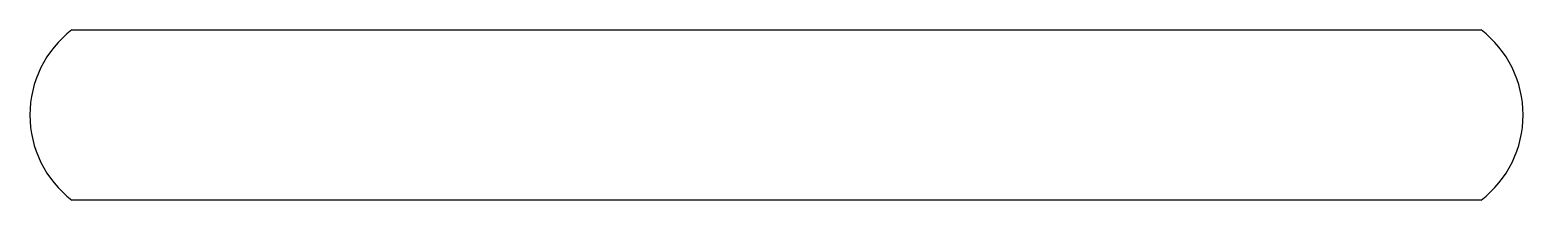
# Model space of a CAD drawing. Header units: millimetres. Extents: x 0 to 558, y 0 to 64.
import ezdxf

# ---------------------------------------------------------------- set-up
doc = ezdxf.new("R2010")
doc.units = ezdxf.units.MM

msp = doc.modelspace()

# ---------------------------------------------------------------- linework, layer by layer
at = {"linetype": 'CONTINUOUS'}
for p, q in [((15.67, 63.5), (542.33, 63.5)), ((542.33, 0), (15.67, 0))]:
    msp.add_line(p, q, dxfattribs=at)
for centre, start, end in [((40, 31.75), 127.4625, 232.5375), ((518, 31.75), 307.4626, 52.5374)]:
    msp.add_arc(centre, 40, start, end, dxfattribs=at)

doc.saveas('drawing.dxf')
